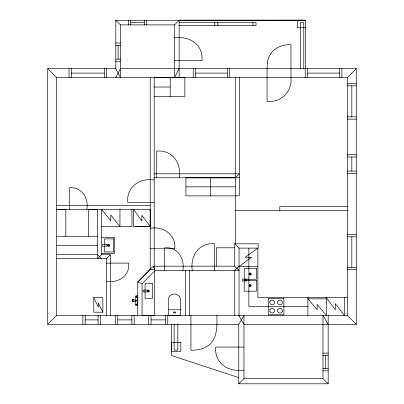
<?xml version="1.0" encoding="UTF-8"?>
<svg xmlns="http://www.w3.org/2000/svg" width="404" height="404" viewBox="0 0 404 404"><rect width="100%" height="100%" fill="white"/><g stroke="black" fill="none" stroke-linecap="round" stroke-linejoin="round"><path stroke-width="0.61" d="M115.817 77.548L120.417 68.655L356.277 68.655L356.277 324.331L243.976 324.331L238.764 315.438M179.139 68.655L174.538 77.548L174.538 24.896L179.139 20.296M238.764 383.8L238.764 324.331L243.976 315.438L243.976 378.588L238.764 383.8L328.174 383.8L328.174 315.438M154.419 271.124L154.419 315.423L142.067 315.438L142.067 283.754L155.045 270.478L239.052 270.478L234.759 266.185L153.242 266.185L137.774 282.002L137.774 315.438M150.349 269.291L137.774 282.002L142.067 283.754M101.571 209.373L101.571 254.692L97.581 258.676L97.546 209.343L88.673 209.343L88.673 236.274M106.398 315.438L106.398 258.676L110.383 254.692L101.571 254.692M238.764 324.331L47.723 324.331L56.616 315.438L347.384 315.413L356.277 324.331M235.36 177.785L239.35 173.801L154.192 173.801M47.723 324.331L47.723 68.655L56.616 77.548L347.384 77.548L356.277 68.655M239.052 266.185L234.759 270.478L234.759 315.438M305.338 68.655L305.338 20.2L179.139 20.2L179.139 77.548M115.817 20.296L120.417 24.896L120.417 77.548L115.817 68.655L115.817 20.296L305.338 20.2M130.78 22.599L144.39 22.599M179.139 22.614L256.03 22.614L256.03 25.679L179.139 25.679M120.417 24.896L174.538 24.896M305.338 27.775L297.344 27.775L297.344 20.2M174.538 37.845C189.385 35.703 203.409 44.42 201.97 60.676L174.538 60.676M115.817 43.036L120.417 43.036M115.817 45.339L120.417 45.339M115.817 59.161L120.417 59.161M115.817 61.464L120.417 61.464M47.723 68.655L115.817 68.655M71.326 73.104L104.343 73.104M195.536 73.104L227.396 73.104M307.505 73.104L339.567 73.104M154.192 77.548L184.855 77.548L184.855 96.495L154.192 96.495M347.384 83.497L356.277 83.497M347.384 85.8L356.277 85.8M154.192 87.022L170.205 87.022M347.384 116.857L356.277 116.857M347.384 119.155L356.277 119.155M347.384 154.676L356.277 154.676M347.384 156.974L356.277 156.974M347.384 171.084L356.277 171.084M347.384 173.387L356.277 173.387M154.192 177.785L239.35 177.785M235.36 177.805L185.941 177.805L185.941 195.884L235.36 195.884M154.192 179.891C139.708 177.866 126.336 186.683 127.725 202.374L154.192 202.374M185.941 186.845L235.36 186.845M235.36 195.773L239.35 195.773L239.35 77.548M56.616 205.383L150.207 205.383M347.384 206.525L279.836 206.525L279.836 210.514M56.636 209.343L65.817 209.343L65.817 236.274M56.616 209.373L150.207 209.373M235.36 210.514L347.384 210.514M134.3 226.321L149.455 226.321M150.207 226.493L133.547 226.493L133.547 209.373L141.875 221.074L141.875 215.307L150.207 226.493L150.207 209.373M101.566 226.583L131.957 226.533L131.957 209.413M150.207 228.225C163.216 226.109 176.25 234.532 174.725 248.758L150.207 248.758M347.384 234.532L356.277 234.532M56.616 236.274L97.596 236.274M347.384 236.83L356.277 236.83M101.601 237.572L114.706 237.572L114.706 253.293L101.601 253.293M234.759 243.829L258.196 243.829L258.196 248.122L239.052 248.122L234.759 243.829L234.759 266.185M56.616 245.47L97.596 245.47M234.759 247.788L216.357 247.788L216.357 266.185M56.616 254.692L97.596 254.672M56.616 258.676L106.398 258.676M106.398 263.105L128.674 263.105C130.068 276.023 118.084 283.34 106.398 281.391M257.878 266.524L239.052 266.524L251.541 257.292L245.137 257.292L257.878 248.157L257.873 297.612L347.384 297.652M347.384 267.342L356.277 267.342M347.384 269.64L356.277 269.64M135.749 296.788L137.623 296.788M93.768 297.642L102.848 297.642L102.848 312.211L93.768 312.211L93.768 297.642L98.308 307.282L98.308 302.838L102.848 312.211M307.924 298.824L326.326 298.824M137.623 300.228C135.734 301.005 134.138 299.556 132.542 299.505L132.103 300.541L132.542 301.773C134.158 301.813 135.709 300.167 137.623 301.056M135.749 304.454L137.623 304.454M135.749 304.49L137.623 304.49M307.924 306.444L248.874 306.444L248.874 248.127M168.286 309.772L180.548 309.772L180.548 315.287L168.286 315.287L168.286 301.874C167.039 291.39 181.674 291.476 180.517 301.874L180.548 309.772M85.173 319.887L98.076 319.887M117.781 319.887L131.881 319.887M151.03 319.887L165.448 319.887M243.976 347.071L215.736 347.076C214.241 363.807 228.871 372.331 243.976 370.099M322.963 353.086L328.174 353.086M322.963 355.384L328.174 355.384M322.963 368.564L328.174 368.564M322.963 370.862L328.174 370.862M243.976 378.588L322.963 378.588L328.174 383.8M238.764 377.614L171.624 355.611L171.624 324.377M97.581 254.692L101.571 258.676M307.924 298.738L317.125 309.757L317.125 304.424L326.326 315.413L326.326 297.632M101.566 209.418L110.797 220.806L110.797 214.968L119.938 226.583L119.968 209.413M326.351 297.632L335.29 309.676L335.29 303.621L344.314 315.433L344.314 297.632M328.174 324.331L322.963 315.438L322.963 378.588M153.242 266.185L155.045 270.478M351.828 85.8L351.828 116.857M351.828 156.974L351.828 171.084M351.828 236.83L351.828 267.342M347.384 77.548L347.384 315.438M341.86 68.655L341.86 77.548M339.567 68.655L339.567 77.548M325.568 355.384L325.568 368.564M307.924 297.612L307.924 315.413M307.505 68.655L307.505 77.548M305.202 68.655L305.202 77.548M303.773 68.655L303.773 22.563L300.399 22.563L300.399 68.655M252.965 22.614L252.965 25.679M239.052 248.122L239.052 315.443M235.36 77.548L235.36 243.829M229.699 68.655L229.699 77.548M227.396 68.655L227.396 77.548M217.847 22.614L217.847 25.679M216.903 315.438C217.089 325.084 217.62 336.285 210.413 343.809C205.232 348.728 197.884 350.303 190.935 350.303L190.935 315.438M214.776 22.614L214.776 25.679M214.645 270.478L214.645 243.789C198.829 242.385 190.183 255.969 192.248 270.478M210.651 177.805L210.651 195.884M195.536 68.655L195.536 77.548M193.238 68.655L193.238 77.548M189.304 270.478L189.304 315.438M185.32 270.478L185.32 315.438M182.886 270.478C184.881 258.696 177.669 246.42 164.544 247.844L164.544 270.478M179.452 177.785C181.487 163.166 172.564 149.687 156.737 151.086L156.737 177.785M177.826 324.331L177.826 350.137L174.144 350.137L174.144 324.331M170.205 77.548L170.205 96.495M167.751 315.438L167.751 324.331M165.448 315.438L165.448 324.331M154.192 77.548L154.192 269.291L150.207 269.291L150.207 77.548M151.03 315.438L151.03 324.331M148.728 315.438L148.728 324.331M146.692 20.296L146.692 24.896M144.39 20.296L144.39 24.896M135.749 300.228L135.749 295.809L137.623 295.809L137.623 305.5L135.749 305.5L135.749 301.056M135.168 300.228L135.168 301.056M134.184 315.438L134.184 324.331M131.881 315.438L131.881 324.331M130.78 20.296L130.78 24.896M128.482 20.296L128.482 24.896M118.12 45.339L118.12 59.161M117.781 315.438L117.781 324.331M115.483 315.438L115.483 324.331M110.383 254.692L110.383 315.438M106.641 68.655L106.641 77.548M104.343 68.655L104.343 77.548M100.379 315.438L100.379 324.331M98.076 315.438L98.076 324.331M86.83 209.373C89.011 198.389 81.391 186.3 69.276 187.83L69.276 209.373M85.173 315.438L85.173 324.331M82.876 315.438L82.876 324.331M71.326 68.655L71.326 77.548M69.028 68.655L69.028 77.548M56.616 77.548L56.616 315.438M267.443 63.049L267.069 67.251L267.069 101.46C280.093 102.858 291.956 92.238 290.981 78.947L290.981 44.743C279.831 43.839 268.185 51.207 267.443 63.049M269.928 301.48C268.625 304.273 273.301 306.399 274.447 303.389C275.755 300.596 271.074 298.47 269.928 301.48M269.928 309.747C268.625 312.539 273.301 314.666 274.447 311.656C275.755 308.863 271.074 306.737 269.928 309.747M277.75 301.48C276.447 304.273 281.123 306.399 282.27 303.389C283.578 300.596 278.896 298.47 277.75 301.48M277.75 309.747C276.447 312.539 281.123 314.666 282.27 311.656C283.578 308.863 278.896 306.737 277.75 309.747M136.537 297.182C137.082 297.697 136.613 296.218 136.537 297.182M136.709 304.358C136.204 304.323 137.067 303.55 136.709 304.358M132.77 299.753L132.507 300.869L133.083 301.884L133.083 299.399L132.77 299.753M107.878 244.673L107.565 245.243L107.878 246.193L108.449 246.506L109.393 246.193L109.711 245.622L109.393 244.673L108.822 244.359L107.878 244.673M108.201 244.996L108.201 245.864L109.07 245.864L109.07 244.996L108.201 244.996M147.526 290.279L147.213 290.85L147.526 291.799L148.096 292.112L149.046 291.799L149.359 291.228L149.046 290.279L148.475 289.966L147.526 290.279M147.854 290.602L147.854 291.471L148.717 291.471L148.717 290.602L147.854 290.602M249.455 273.276L249.142 273.846L249.455 274.796L250.02 275.109L250.97 274.796L251.288 274.225L250.97 273.276L250.399 272.963L249.455 273.276M249.778 273.604L249.778 274.473L250.647 274.473L250.647 273.604L249.778 273.604M249.455 284.85L249.142 285.421L249.455 286.37L250.02 286.683L250.97 286.37L251.288 285.8L250.97 284.85L250.399 284.537L249.455 284.85M249.778 285.179L249.778 286.042L250.647 286.042L250.647 285.179L249.778 285.179M113.554 238.88L104.575 238.88L104.575 251.98L113.554 251.98L113.554 238.88M106.984 244.38L102.692 244.38L102.692 246.218L106.984 246.218L106.984 244.38M256.479 268.423L244.223 268.423L244.223 279.24L256.479 279.24L256.479 268.423M246.814 279.103L242.521 279.103L242.521 280.942L246.814 280.942L246.814 279.103M256.454 280.376L244.193 280.376L244.193 291.188L256.454 291.188L256.454 280.376M152.601 283.694L145.081 283.694L145.081 298.379L152.601 298.379L152.601 283.694M147.359 290.082L143.067 290.082L143.067 291.92L147.359 291.92L147.359 290.082M283.866 298.304L268.276 298.304L268.276 314.812L283.866 314.812L283.866 298.304M175.392 312.065L173.442 312.065L173.442 312.994L175.392 312.994L175.392 312.065M180.82 342.572L171.493 342.572L171.493 351.323L180.82 351.323L180.82 342.572"/></g></svg>
